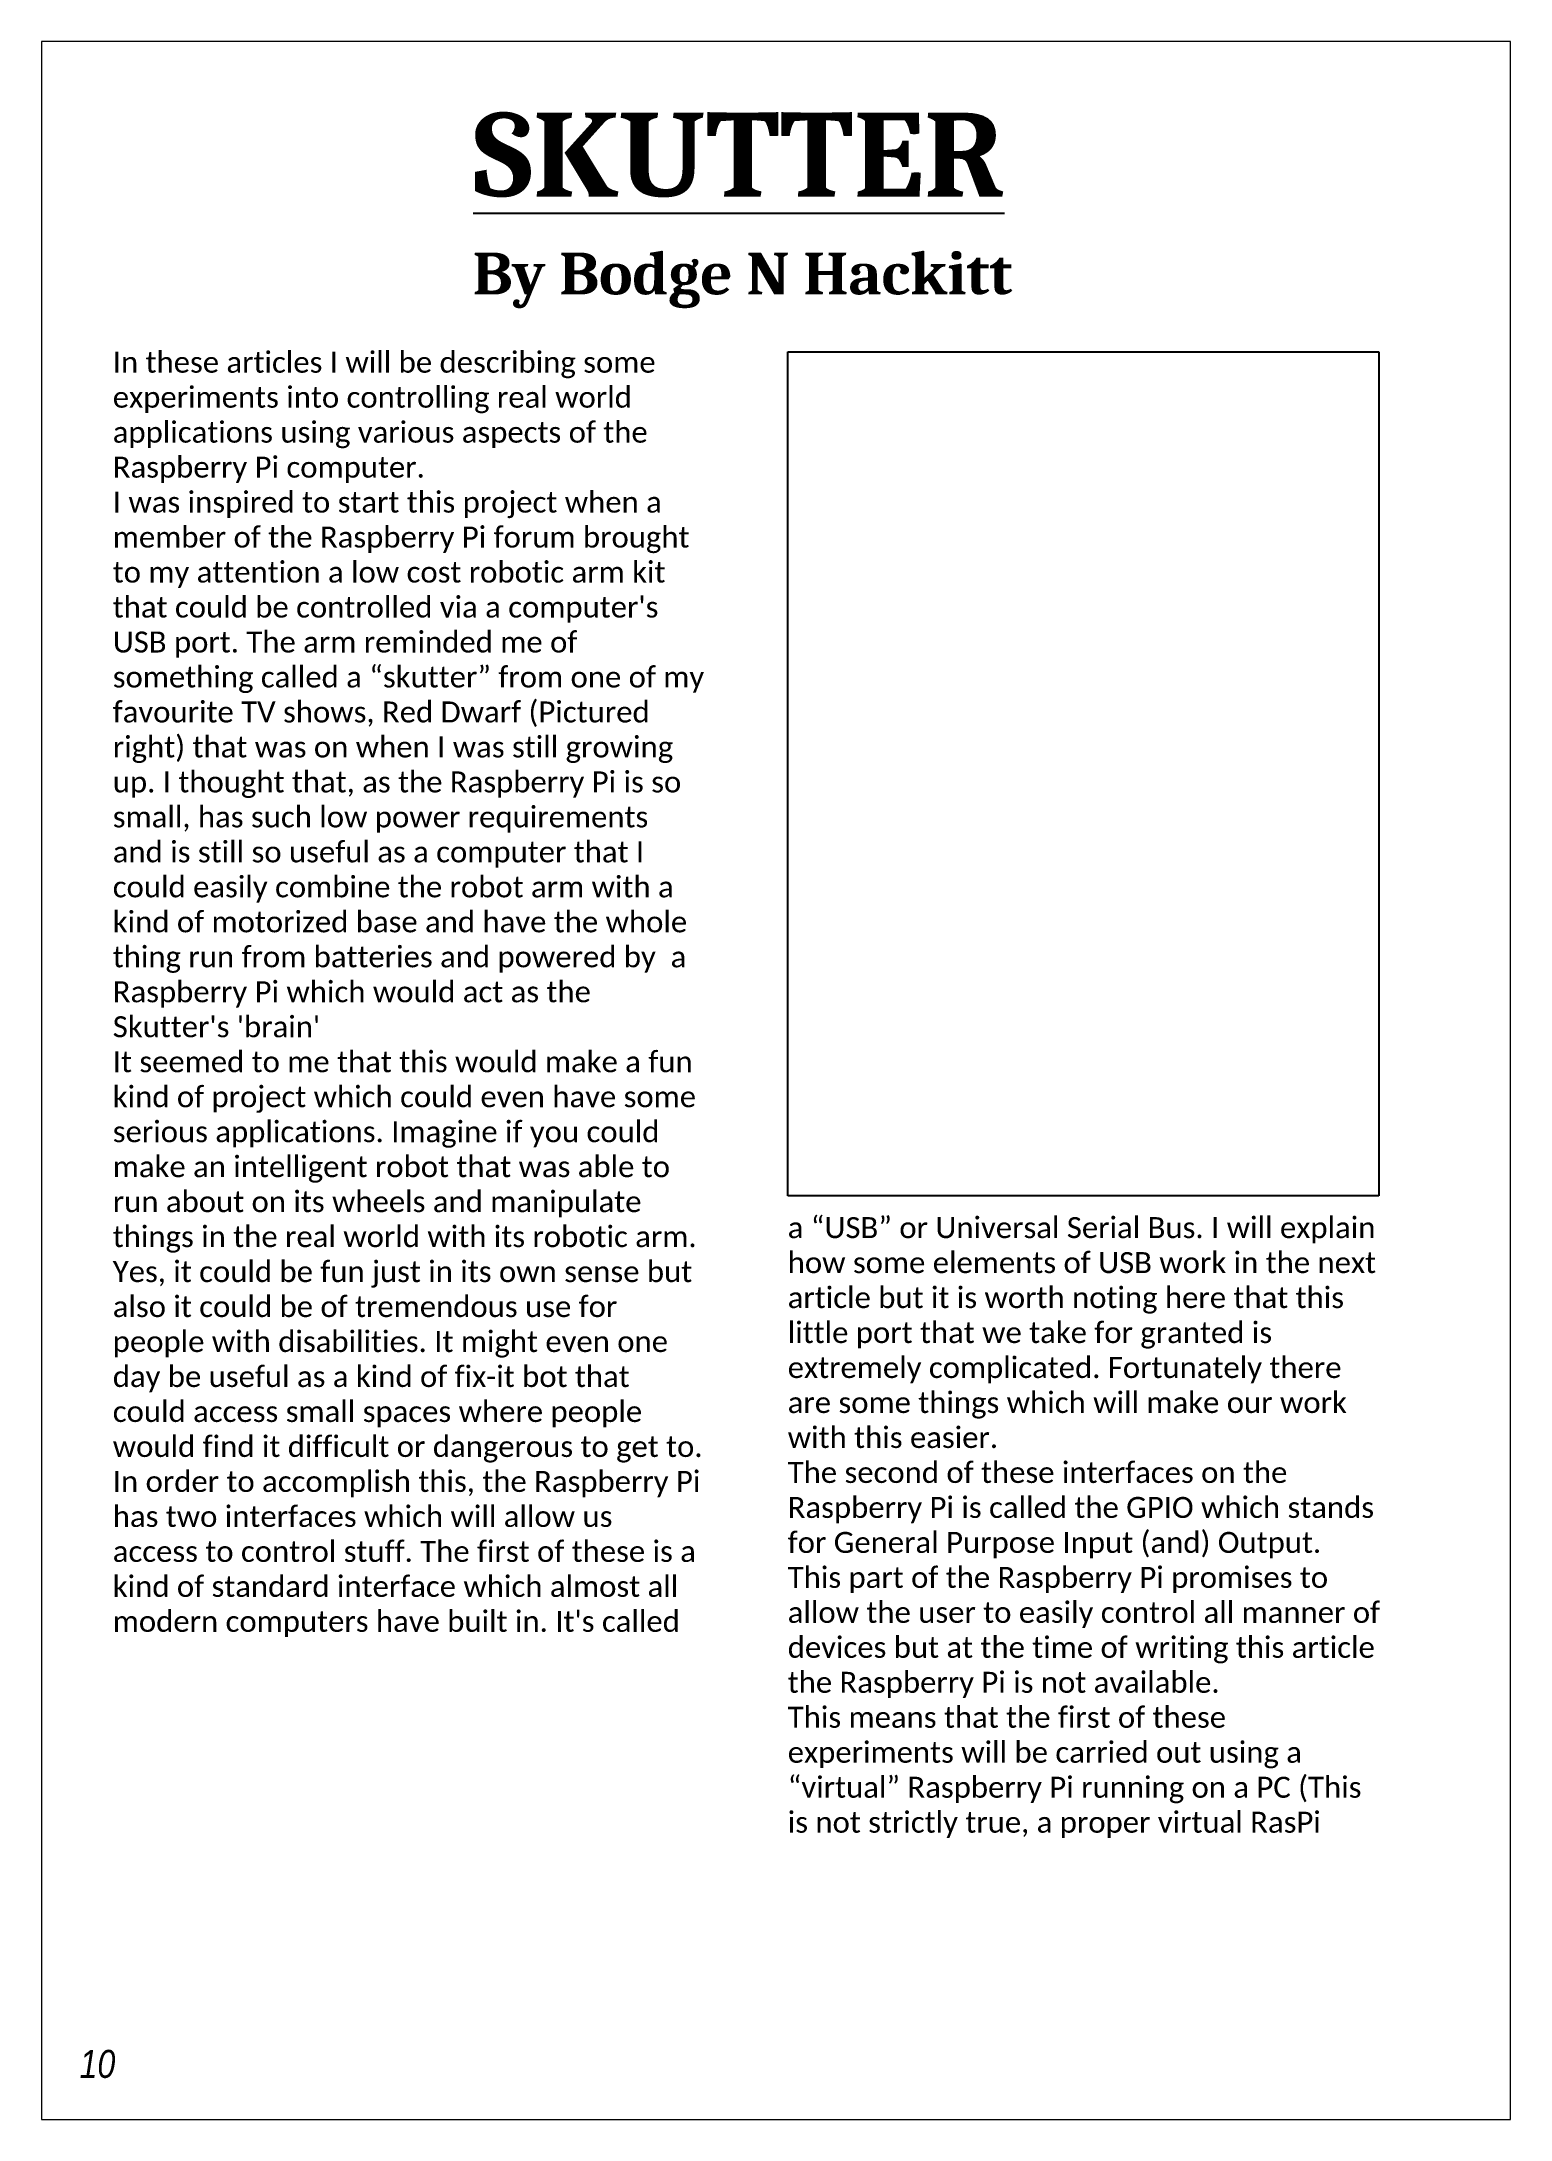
# Paper-space layout 'Page10' of a CAD drawing. Header units: millimetres. Extents: x 202 to 412, y -20 to 277.
# The model-space entities are those that its viewports show. They can reach past a viewport. Long polylines and large blocks are cut down to what shows.
import ezdxf

# ---------------------------------------------------------------- set-up
doc = ezdxf.new("R2010")
doc.units = ezdxf.units.MM
doc.layers.add('Images', color=7, linetype='Continuous')
doc.layers.add('Text', color=7, linetype='Continuous')
doc.styles.get("Standard").update_dxf_attribs({"font": 'arial.ttf'})
picture_1 = doc.add_image_def('image1.png', size_in_pixel=(280, 400))
picture_2 = doc.add_image_def('image3.jpg', size_in_pixel=(3264, 2448))

msp = doc.modelspace()

# ---------------------------------------------------------------- texts
at = {"layer": 'Images', "insert": (260.86, 600.18), "char_height": 12, "attachment_point": 1}
msp.add_mtext_dynamic_manual_height_columns('\\pi51.548;{\\fCambria|b1|i0|c0|p18;\\L\\C157;\\c9527094;SKUTTER\\P\\pi51.465;\\H0.5x;\\lBy Bodge N Hackitt}', width=181, gutter_width=12.5, heights=[0], dxfattribs=at)
at = {"layer": 'Text', "char_height": 3, "attachment_point": 1}
for s, insert in [("{\\fCalibri|b0|i0|c0|p34;In these articles I will be describing some experiments into controlling real world applications using various aspects of the Raspberry Pi computer.\\PI was inspired to start this project when a member of the Raspberry Pi forum brought to my attention a low cost robotic arm kit that could be controlled via a computer's USB port. The arm reminded me of something called a “skutter” from one of my favourite TV shows, Red Dwarf (Pictured right) that was on when I was still growing up. I thought that, as the Raspberry Pi is so small, has such low power requirements and is still so useful as a computer that I could easily combine the robot arm with a kind of motorized base and have the whole thing run from batteries and powered by  a Raspberry Pi which would act as the Skutter's 'brain'\\PIt seemed to me that this would make a fun kind of project which could even have some serious applications. Imagine if you could make an intelligent robot that was able to run about on its wheels and manipulate things in the real world with its robotic arm. Yes, it could be fun just in its own sense but also it could be of tremendous use for people with disabilities. It might even one day be useful as a kind of fix-it bot that could access small spaces where people would find it difficult or dangerous to get to.\\PIn order to accomplish this, the Raspberry Pi has two interfaces which will allow us  access to control stuff. The first of these is a kind of standard interface which almost all modern computers have built in. It's called }", (260.86, 565.99)), ('{\\fCalibri|b0|i0|c0|p34;a “USB” or Universal Serial Bus. I will explain how some elements of USB work in the next article but it is worth noting here that this little port that we take for granted is extremely complicated. Fortunately there are some things which will make our work with this easier.\\PThe second of these interfaces on the Raspberry Pi is called the GPIO which stands for General Purpose Input (and) Output. This part of the Raspberry Pi promises to allow the user to easily control all manner of devices but at the time of writing this article the Raspberry Pi is not available.  \\PThis means that the first of these experiments will be carried out using a “virtual” Raspberry Pi running on a PC (This is not strictly true, a proper virtual RasPi}', (357.36, 442.25))]:
    msp.add_mtext_dynamic_manual_height_columns(s, width=84.5, gutter_width=12.5, heights=[0], dxfattribs=dict(at, insert=insert))
at = {"layer": 'Text', "color": 255, "insert": (250.86, 323.18), "char_height": 4, "attachment_point": 1}
msp.add_mtext_dynamic_manual_height_columns('\\pi5.2621;{\\fArial Narrow|b0|i1|c0|p34;\\C43;10}', width=9.7232, gutter_width=12.5, heights=[0], dxfattribs=at)

# ---------------------------------------------------------------- pictures from other files: only their frames are drawn
at = {"layer": 'Images'}
image = msp.add_image(picture_2, insert=(221.09, 297.79), size_in_units=(451.48, 338.61), dxfattribs=dict(at, brightness=60))
image.dxf.flags = 7
image = msp.add_image(picture_1, insert=(357.36, 445.28), size_in_units=(84.5, 120.71), dxfattribs=at)
image.dxf.flags = 7

psp = doc.layouts.new('Page10')

# ---------------------------------------------------------------- viewports
at = {"layer": '0'}
psp.add_viewport(center=(307.4, 128.55), size=(210, 297.096), view_center_point=(355.68, 461.79), view_height=297.104, dxfattribs=at)

doc.saveas('drawing.dxf')
